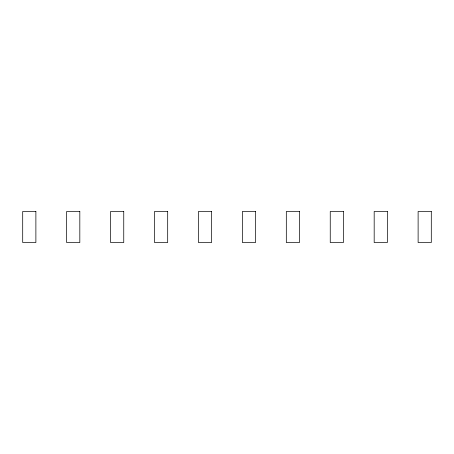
<?xml version="1.0" encoding="UTF-8"?>
<svg xmlns="http://www.w3.org/2000/svg" width="454" height="454" viewBox="0 0 454 454"><rect width="100%" height="100%" fill="white"/><g stroke="black" fill="none" stroke-linecap="round" stroke-linejoin="round"><path stroke-width="0.68" d="M35.883 211.479L22.7 211.479L22.7 242.521L35.883 242.521L35.883 211.479M79.819 211.479L66.636 211.479L66.636 242.521L79.819 242.521L79.819 211.479M123.749 211.479L110.572 211.479L110.572 242.521L123.749 242.521L123.749 211.479M167.685 211.479L154.508 211.479L154.508 242.521L167.685 242.521L167.685 211.479M211.621 211.479L198.443 211.479L198.443 242.521L211.621 242.521L211.621 211.479M255.557 211.479L242.379 211.479L242.379 242.521L255.557 242.521L255.557 211.479M299.492 211.479L286.315 211.479L286.315 242.521L299.492 242.521L299.492 211.479M343.428 211.479L330.251 211.479L330.251 242.521L343.428 242.521L343.428 211.479M387.364 211.479L374.181 211.479L374.181 242.521L387.364 242.521L387.364 211.479M431.3 211.479L418.117 211.479L418.117 242.521L431.3 242.521L431.3 211.479"/></g></svg>
